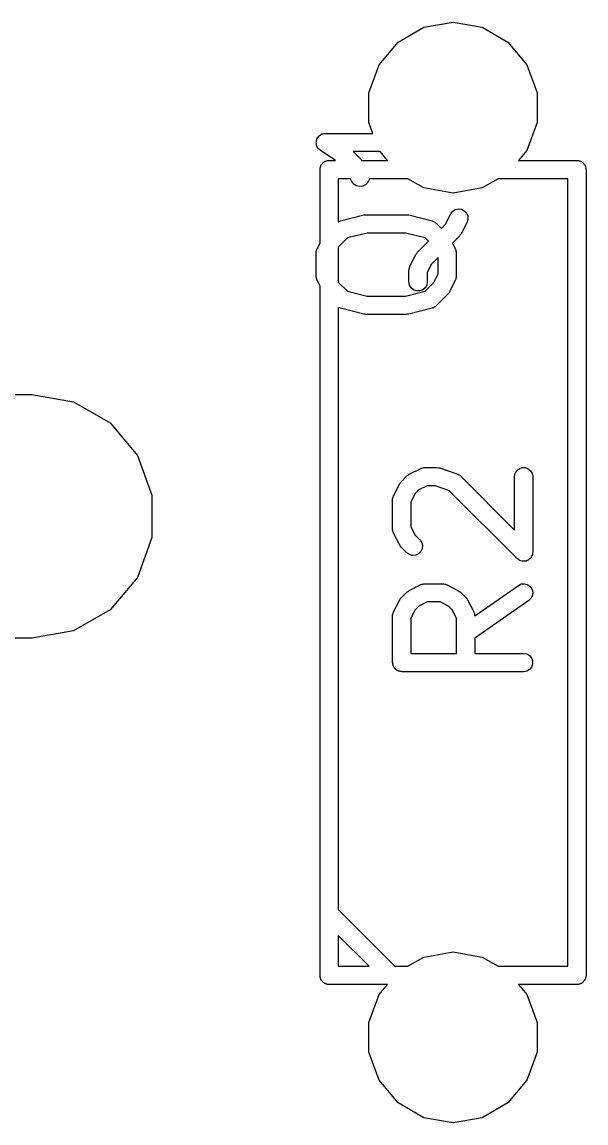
# Model space of a CAD drawing. Extents: x 10 to 287, y -200 to -10.
# Drawn here: x 122.46 to 127.09, y -96.01 to -86.99 of the extents above; entities that cross this region are included whole.
import ezdxf

# ---------------------------------------------------------------- set-up
doc = ezdxf.new("R2010")
doc.units = 0
doc.header["$MEASUREMENT"] = 0
doc.layers.add('BLACK', color=7, linetype='CONTINUOUS')

msp = doc.modelspace()

# ---------------------------------------------------------------- linework, layer by layer
at = {"layer": 'Black'}
for p, q in [((125.549, -87.1529), (125.76, -87.0311)), ((125.76, -87.0311), (126, -86.9888)), ((126, -86.9888), (126.24, -87.0311)), ((126.24, -87.0311), (126.451, -87.1529)), ((125.393, -87.3394), (125.549, -87.1529)), ((126.451, -87.1529), (126.607, -87.3394)), ((125.309, -87.5682), (125.393, -87.3394)), ((126.607, -87.3394), (126.691, -87.5682)), ((125.309, -87.8118), (125.309, -87.5682)), ((126.691, -87.5682), (126.691, -87.8118)), ((125.342, -87.9012), (125.309, -87.8118)), ((126.691, -87.8118), (126.607, -88.0406)), ((124.878, -87.9714), (124.879, -87.9673)), ((124.879, -87.9632), (124.882, -87.9548)), ((124.879, -87.9673), (124.879, -87.9632)), ((124.882, -87.9548), (124.884, -87.9461)), ((124.884, -87.9461), (124.886, -87.9426)), ((124.886, -87.9426), (124.887, -87.9387)), ((124.887, -87.9387), (124.893, -87.9318)), ((124.893, -87.9318), (124.898, -87.9244)), ((124.898, -87.9244), (124.902, -87.9219)), ((124.902, -87.9219), (124.904, -87.9187)), ((124.904, -87.9187), (124.912, -87.9143)), ((124.912, -87.9143), (124.919, -87.909)), ((124.919, -87.909), (124.923, -87.9078)), ((124.923, -87.9078), (124.927, -87.9057)), ((124.927, -87.9057), (124.936, -87.9042)), ((124.936, -87.9042), (124.944, -87.9016)), ((124.944, -87.9016), (124.948, -87.9019)), ((124.948, -87.9019), (124.952, -87.9012)), ((124.952, -87.9012), (125.342, -87.9012)), ((124.879, -87.9803), (124.878, -87.9714)), ((124.879, -87.9892), (124.879, -87.9803)), ((124.88, -87.9931), (124.879, -87.9892)), ((124.88, -87.9973), (124.88, -87.9931)), ((124.884, -88.0053), (124.88, -87.9973)), ((124.887, -88.0137), (124.884, -88.0053)), ((124.89, -88.0169), (124.887, -88.0137)), ((124.892, -88.0206), (124.89, -88.0169)), ((124.898, -88.0268), (124.892, -88.0206)), ((124.904, -88.0336), (124.898, -88.0268)), ((124.908, -88.0357), (124.904, -88.0336)), ((124.911, -88.0386), (124.908, -88.0357)), ((125.037, -88.123), (124.911, -88.0386)), ((125.181, -88.0512), (125.244, -88.1136)), ((125.402, -88.0512), (125.181, -88.0512)), ((125.462, -88.123), (125.402, -88.0512)), ((126.607, -88.0406), (126.538, -88.123)), ((124.927, -88.1498), (124.932, -88.1456)), ((124.932, -88.1456), (124.936, -88.1405)), ((124.936, -88.1405), (124.941, -88.1373)), ((124.941, -88.1373), (124.947, -88.133)), ((124.947, -88.133), (124.953, -88.1308)), ((124.953, -88.1308), (124.958, -88.1275)), ((124.958, -88.1275), (124.965, -88.1264)), ((124.965, -88.1264), (124.971, -88.1241)), ((124.971, -88.1241), (124.978, -88.1241)), ((124.978, -88.1241), (124.984, -88.123)), ((124.984, -88.123), (125.037, -88.123)), ((125.244, -88.1136), (125.25, -88.123)), ((125.25, -88.123), (125.462, -88.123)), ((126.538, -88.123), (127.016, -88.123)), ((127.016, -88.123), (127.022, -88.1241)), ((127.022, -88.1241), (127.029, -88.1241)), ((127.029, -88.1241), (127.035, -88.1264)), ((127.035, -88.1264), (127.042, -88.1275)), ((127.042, -88.1275), (127.047, -88.1308)), ((127.047, -88.1308), (127.053, -88.133)), ((127.053, -88.133), (127.059, -88.1373)), ((127.059, -88.1373), (127.064, -88.1405)), ((127.064, -88.1405), (127.068, -88.1456)), ((127.068, -88.1456), (127.073, -88.1498)), ((124.909, -88.198), (124.91, -88.1915)), ((124.909, -88.8), (124.909, -88.198)), ((124.91, -88.185), (124.912, -88.1788)), ((124.91, -88.1915), (124.91, -88.185)), ((124.912, -88.1788), (124.914, -88.1723)), ((124.914, -88.1723), (124.917, -88.1667)), ((124.917, -88.1667), (124.919, -88.1605)), ((124.919, -88.1605), (124.923, -88.1555)), ((124.923, -88.1555), (124.927, -88.1498)), ((127.073, -88.1498), (127.077, -88.1555)), ((127.077, -88.1555), (127.081, -88.1605)), ((127.081, -88.1605), (127.083, -88.1667)), ((127.083, -88.1667), (127.086, -88.1723)), ((127.086, -88.1723), (127.088, -88.1788)), ((127.088, -88.1788), (127.09, -88.185)), ((127.09, -88.185), (127.09, -88.1915)), ((127.09, -88.1915), (127.091, -88.198)), ((127.091, -88.198), (127.091, -94.802)), ((125.16, -88.273), (125.059, -88.273)), ((125.059, -88.273), (125.059, -88.6257)), ((125.171, -88.2954), (125.16, -88.273)), ((125.187, -88.3164), (125.171, -88.2954)), ((125.208, -88.3307), (125.187, -88.3164)), ((125.283, -88.3221), (125.259, -88.3338)), ((125.301, -88.3032), (125.283, -88.3221)), ((125.311, -88.2793), (125.301, -88.3032)), ((125.311, -88.273), (125.311, -88.2793)), ((125.629, -88.273), (125.311, -88.273)), ((125.76, -88.3489), (125.629, -88.273)), ((126.371, -88.273), (126.24, -88.3489)), ((126.941, -88.273), (126.371, -88.273)), ((126.941, -94.727), (126.941, -88.273)), ((125.234, -88.3368), (125.208, -88.3307)), ((125.259, -88.3338), (125.234, -88.3368)), ((126, -88.3912), (125.76, -88.3489)), ((126.24, -88.3489), (126, -88.3912)), ((125.077, -88.6177), (125.268, -88.5701)), ((125.268, -88.5701), (125.277, -88.5694)), ((125.277, -88.5694), (125.286, -88.5679)), ((125.286, -88.5679), (125.619, -88.5679)), ((125.619, -88.5679), (125.628, -88.5694)), ((125.628, -88.5694), (125.637, -88.5701)), ((125.637, -88.5701), (125.828, -88.6177)), ((125.938, -88.646), (125.981, -88.5617)), ((125.981, -88.5617), (125.996, -88.5408)), ((125.996, -88.5408), (126.018, -88.5264)), ((126.018, -88.5264), (126.043, -88.5204)), ((126.043, -88.5204), (126.069, -88.5233)), ((126.069, -88.5233), (126.092, -88.535)), ((126.092, -88.535), (126.11, -88.5539)), ((126.11, -88.5539), (126.121, -88.5778)), ((126.121, -88.5778), (126.122, -88.6038)), ((125.059, -88.6257), (125.064, -88.6225)), ((125.064, -88.6225), (125.07, -88.6206)), ((125.07, -88.6206), (125.077, -88.6177)), ((125.828, -88.6177), (125.834, -88.6206)), ((125.834, -88.6206), (125.841, -88.6225)), ((125.841, -88.6225), (125.846, -88.6259)), ((125.846, -88.6259), (125.852, -88.6283)), ((125.852, -88.6283), (125.857, -88.6333)), ((125.857, -88.6333), (125.863, -88.6374)), ((125.863, -88.6374), (125.905, -88.6796)), ((125.905, -88.6796), (125.938, -88.646)), ((126.115, -88.6288), (126.067, -88.724)), ((126.122, -88.6038), (126.115, -88.6288)), ((125.134, -88.7582), (125.062, -88.8301)), ((125.295, -88.7179), (125.134, -88.7582)), ((125.61, -88.7179), (125.295, -88.7179)), ((125.771, -88.7582), (125.61, -88.7179)), ((125.799, -88.7857), (125.771, -88.7582)), ((126.053, -88.7435), (125.996, -88.8005)), ((126.06, -88.7337), (126.053, -88.7435)), ((126.067, -88.724), (126.06, -88.7337)), ((124.878, -88.8724), (124.88, -88.864)), ((124.88, -88.864), (124.882, -88.8553)), ((124.882, -88.8553), (124.884, -88.8516)), ((124.884, -88.8516), (124.885, -88.8474)), ((124.885, -88.8474), (124.909, -88.8)), ((125.062, -88.8301), (125.059, -88.8354)), ((125.059, -88.8354), (125.059, -89.117)), ((125.709, -88.8755), (125.799, -88.7857)), ((125.996, -88.8005), (126.019, -88.8474)), ((126.019, -88.8474), (126.021, -88.8516)), ((126.021, -88.8516), (126.023, -88.8553)), ((126.023, -88.8553), (126.024, -88.864)), ((126.024, -88.864), (126.027, -88.8724)), ((124.877, -88.881), (124.878, -88.8767)), ((124.877, -89.0714), (124.877, -88.881)), ((124.878, -88.8767), (124.878, -88.8724)), ((125.647, -88.9903), (125.695, -88.895)), ((125.695, -88.895), (125.702, -88.8854)), ((125.702, -88.8854), (125.709, -88.8755)), ((125.877, -88.9192), (125.824, -88.973)), ((125.877, -89.0537), (125.877, -88.9192)), ((126.027, -88.8724), (126.027, -88.8767)), ((126.027, -88.8767), (126.027, -88.881)), ((126.027, -88.881), (126.027, -89.0714)), ((125.639, -89.0238), (125.64, -89.0196)), ((125.639, -89.119), (125.639, -89.0238)), ((125.64, -89.0152), (125.642, -89.0068)), ((125.64, -89.0196), (125.64, -89.0152)), ((125.642, -89.0068), (125.644, -88.9982)), ((125.644, -88.9982), (125.646, -88.9944)), ((125.646, -88.9944), (125.647, -88.9903)), ((125.824, -88.973), (125.789, -89.0415)), ((125.789, -89.0415), (125.789, -89.119)), ((124.878, -89.0757), (124.877, -89.0714)), ((124.878, -89.08), (124.878, -89.0757)), ((124.88, -89.0884), (124.878, -89.08)), ((124.882, -89.0971), (124.88, -89.0884)), ((124.884, -89.1008), (124.882, -89.0971)), ((124.885, -89.105), (124.884, -89.1008)), ((124.909, -89.1524), (124.885, -89.105)), ((125.059, -89.117), (125.062, -89.1222)), ((125.062, -89.1222), (125.134, -89.1942)), ((125.644, -89.1447), (125.639, -89.119)), ((125.771, -89.1942), (125.843, -89.1222)), ((125.789, -89.119), (125.785, -89.1447)), ((125.843, -89.1222), (125.877, -89.0537)), ((126.019, -89.105), (125.972, -89.2002)), ((126.021, -89.1008), (126.019, -89.105)), ((126.023, -89.0971), (126.021, -89.1008)), ((126.024, -89.0884), (126.023, -89.0971)), ((126.027, -89.08), (126.024, -89.0884)), ((126.027, -89.0714), (126.027, -89.0757)), ((126.027, -89.0757), (126.027, -89.08)), ((124.909, -94.802), (124.909, -89.1524)), ((125.134, -89.1942), (125.295, -89.2345)), ((125.61, -89.2345), (125.771, -89.1942)), ((125.657, -89.1673), (125.644, -89.1447)), ((125.677, -89.184), (125.657, -89.1673)), ((125.701, -89.1929), (125.677, -89.184)), ((125.727, -89.1929), (125.701, -89.1929)), ((125.752, -89.184), (125.727, -89.1929)), ((125.772, -89.1673), (125.752, -89.184)), ((125.785, -89.1447), (125.772, -89.1673)), ((125.958, -89.2197), (125.863, -89.3149)), ((125.965, -89.2099), (125.958, -89.2197)), ((125.972, -89.2002), (125.965, -89.2099)), ((125.295, -89.2345), (125.61, -89.2345)), ((125.857, -89.3191), (125.852, -89.3241)), ((125.863, -89.3149), (125.857, -89.3191)), ((125.064, -89.3299), (125.059, -89.3267)), ((125.059, -89.3267), (125.059, -94.2629)), ((125.07, -89.3317), (125.064, -89.3299)), ((125.077, -89.3347), (125.07, -89.3317)), ((125.268, -89.3823), (125.077, -89.3347)), ((125.277, -89.3829), (125.268, -89.3823)), ((125.286, -89.3845), (125.277, -89.3829)), ((125.619, -89.3845), (125.286, -89.3845)), ((125.628, -89.3829), (125.619, -89.3845)), ((125.637, -89.3823), (125.628, -89.3829)), ((125.828, -89.3347), (125.637, -89.3823)), ((125.834, -89.3317), (125.828, -89.3347)), ((125.841, -89.3299), (125.834, -89.3317)), ((125.846, -89.3265), (125.841, -89.3299)), ((125.852, -89.3241), (125.846, -89.3265)), ((121.534, -90.0405), (122.546, -90.0405)), ((122.546, -90.0405), (122.888, -90.1008)), ((122.888, -90.1008), (123.189, -90.2743)), ((123.189, -90.2743), (123.412, -90.5403)), ((123.412, -90.5403), (123.53, -90.8664)), ((125.641, -90.6948), (125.736, -90.6472)), ((125.736, -90.6472), (125.74, -90.646)), ((125.74, -90.646), (125.744, -90.6438)), ((125.744, -90.6438), (125.753, -90.6423)), ((125.753, -90.6423), (125.761, -90.6398)), ((125.761, -90.6398), (125.766, -90.64)), ((125.766, -90.64), (125.77, -90.6393)), ((125.77, -90.6393), (125.865, -90.6393)), ((125.865, -90.6393), (125.877, -90.6414)), ((125.877, -90.6414), (125.889, -90.6431)), ((125.889, -90.6431), (126.032, -90.6908)), ((126.509, -90.6886), (126.522, -90.6661)), ((126.522, -90.6661), (126.542, -90.6493)), ((126.542, -90.6493), (126.566, -90.6404)), ((126.566, -90.6404), (126.592, -90.6404)), ((126.592, -90.6404), (126.617, -90.6493)), ((126.617, -90.6493), (126.637, -90.6661)), ((126.637, -90.6661), (126.65, -90.6886)), ((125.567, -90.7663), (125.574, -90.7565)), ((125.574, -90.7565), (125.622, -90.7089)), ((125.622, -90.7089), (125.631, -90.702)), ((125.631, -90.702), (125.641, -90.6948)), ((126.032, -90.6908), (126.035, -90.6928)), ((126.035, -90.6928), (126.04, -90.6939)), ((126.04, -90.6939), (126.047, -90.699)), ((126.047, -90.699), (126.055, -90.7032)), ((126.055, -90.7032), (126.057, -90.7064)), ((126.057, -90.7064), (126.061, -90.7089)), ((126.061, -90.7089), (126.504, -91.1523)), ((126.504, -90.7143), (126.509, -90.6886)), ((126.504, -91.1523), (126.504, -90.7143)), ((126.65, -90.6886), (126.654, -90.7143)), ((126.654, -90.7143), (126.654, -91.3333)), ((125.512, -90.8712), (125.56, -90.776)), ((125.56, -90.776), (125.567, -90.7663)), ((125.689, -90.8539), (125.654, -90.9225)), ((125.719, -90.8235), (125.689, -90.8539)), ((125.788, -90.7893), (125.719, -90.8235)), ((125.853, -90.7893), (125.788, -90.7893)), ((125.967, -90.8275), (125.853, -90.7893)), ((126.526, -91.3864), (125.967, -90.8275)), ((123.53, -90.8664), (123.53, -91.2136)), ((125.504, -90.9048), (125.505, -90.9005)), ((125.504, -91.1429), (125.504, -90.9048)), ((125.505, -90.8962), (125.507, -90.8878)), ((125.505, -90.9005), (125.505, -90.8962)), ((125.507, -90.8878), (125.509, -90.8791)), ((125.509, -90.8791), (125.511, -90.8754)), ((125.511, -90.8754), (125.512, -90.8712)), ((125.654, -90.9225), (125.654, -91.1252)), ((125.654, -91.1252), (125.689, -91.1937)), ((123.53, -91.2136), (123.412, -91.5397)), ((125.505, -91.1471), (125.504, -91.1429)), ((125.505, -91.1514), (125.505, -91.1471)), ((125.507, -91.1599), (125.505, -91.1514)), ((125.509, -91.1685), (125.507, -91.1599)), ((125.511, -91.1723), (125.509, -91.1685)), ((125.512, -91.1764), (125.511, -91.1723)), ((125.56, -91.2716), (125.512, -91.1764)), ((125.689, -91.1937), (125.728, -91.2327)), ((125.567, -91.2813), (125.56, -91.2716)), ((125.574, -91.2911), (125.567, -91.2813)), ((125.622, -91.3387), (125.574, -91.2911)), ((125.728, -91.2327), (125.743, -91.254)), ((125.747, -91.3051), (125.736, -91.3287)), ((125.743, -91.254), (125.749, -91.2792)), ((125.749, -91.2792), (125.747, -91.3051)), ((125.643, -91.3537), (125.622, -91.3387)), ((125.668, -91.3604), (125.643, -91.3537)), ((125.694, -91.3582), (125.668, -91.3604)), ((125.718, -91.3472), (125.694, -91.3582)), ((125.736, -91.3287), (125.718, -91.3472)), ((126.534, -91.392), (126.526, -91.3864)), ((126.542, -91.3983), (126.534, -91.392)), ((126.619, -91.3962), (126.617, -91.3983)), ((126.622, -91.3948), (126.619, -91.3962)), ((126.629, -91.3878), (126.622, -91.3948)), ((126.637, -91.3815), (126.629, -91.3878)), ((126.638, -91.3787), (126.637, -91.3815)), ((126.641, -91.3764), (126.638, -91.3787)), ((126.645, -91.3675), (126.641, -91.3764)), ((126.65, -91.359), (126.645, -91.3675)), ((126.652, -91.3527), (126.65, -91.3557)), ((126.65, -91.3557), (126.65, -91.359)), ((126.653, -91.343), (126.652, -91.3527)), ((126.654, -91.3333), (126.653, -91.343)), ((126.545, -91.3994), (126.542, -91.3983)), ((126.548, -91.4013), (126.545, -91.3994)), ((126.557, -91.4038), (126.548, -91.4013)), ((126.566, -91.4072), (126.557, -91.4038)), ((126.57, -91.4072), (126.566, -91.4072)), ((126.573, -91.408), (126.57, -91.4072)), ((126.583, -91.4072), (126.573, -91.408)), ((126.592, -91.4072), (126.583, -91.4072)), ((126.596, -91.4061), (126.592, -91.4072)), ((126.599, -91.4058), (126.596, -91.4061)), ((126.608, -91.4016), (126.599, -91.4058)), ((126.617, -91.3983), (126.608, -91.4016)), ((123.412, -91.5397), (123.189, -91.8057)), ((125.574, -91.7089), (125.622, -91.6613)), ((125.622, -91.6613), (125.631, -91.6544)), ((125.631, -91.6544), (125.641, -91.6472)), ((125.641, -91.6472), (125.736, -91.5996)), ((125.736, -91.5996), (125.74, -91.5984)), ((125.74, -91.5984), (125.744, -91.5962)), ((125.744, -91.5962), (125.753, -91.5947)), ((125.753, -91.5947), (125.761, -91.5922)), ((125.761, -91.5922), (125.766, -91.5924)), ((125.766, -91.5924), (125.77, -91.5917)), ((125.77, -91.5917), (125.913, -91.5917)), ((125.913, -91.5917), (125.917, -91.5924)), ((125.917, -91.5924), (125.921, -91.5922)), ((125.921, -91.5922), (125.93, -91.5947)), ((125.93, -91.5947), (125.938, -91.5962)), ((125.938, -91.5962), (125.942, -91.5984)), ((125.942, -91.5984), (125.946, -91.5996)), ((125.946, -91.5996), (126.041, -91.6472)), ((126.041, -91.6472), (126.051, -91.6544)), ((126.051, -91.6544), (126.061, -91.6613)), ((126.061, -91.6613), (126.109, -91.7089)), ((126.178, -91.8561), (126.536, -91.6052)), ((126.536, -91.6052), (126.56, -91.5942)), ((126.56, -91.5942), (126.586, -91.592)), ((126.586, -91.592), (126.611, -91.5987)), ((126.611, -91.5987), (126.632, -91.6136)), ((126.632, -91.6136), (126.647, -91.635)), ((126.647, -91.635), (126.654, -91.6601)), ((126.654, -91.6601), (126.652, -91.6861)), ((125.512, -91.8236), (125.56, -91.7284)), ((125.56, -91.7284), (125.567, -91.7187)), ((125.567, -91.7187), (125.574, -91.7089)), ((125.788, -91.7417), (125.719, -91.7759)), ((125.895, -91.7417), (125.788, -91.7417)), ((125.964, -91.7759), (125.895, -91.7417)), ((126.109, -91.7089), (126.115, -91.7187)), ((126.115, -91.7187), (126.123, -91.7284)), ((126.123, -91.7284), (126.17, -91.8236)), ((126.622, -91.7281), (126.178, -92.039)), ((126.641, -91.7097), (126.622, -91.7281)), ((126.652, -91.6861), (126.641, -91.7097)), ((123.189, -91.8057), (122.888, -91.9792)), ((125.505, -91.8486), (125.507, -91.8401)), ((125.507, -91.8401), (125.509, -91.8315)), ((125.509, -91.8315), (125.511, -91.8277)), ((125.511, -91.8277), (125.512, -91.8236)), ((125.689, -91.8063), (125.654, -91.8748)), ((125.719, -91.7759), (125.689, -91.8063)), ((125.994, -91.8063), (125.964, -91.7759)), ((126.028, -91.8748), (125.994, -91.8063)), ((126.17, -91.8236), (126.172, -91.8277)), ((126.172, -91.8277), (126.174, -91.8315)), ((126.174, -91.8315), (126.175, -91.8401)), ((126.175, -91.8401), (126.178, -91.8486)), ((125.504, -91.8571), (125.505, -91.8529)), ((125.504, -92.2381), (125.504, -91.8571)), ((125.505, -91.8529), (125.505, -91.8486)), ((125.654, -91.8748), (125.654, -92.1631)), ((126.028, -92.1631), (126.028, -91.8748)), ((126.178, -91.8486), (126.177, -91.8529)), ((126.177, -91.8529), (126.178, -91.8561)), ((122.888, -91.9792), (122.546, -92.0395)), ((122.546, -92.0395), (121.534, -92.0395)), ((126.178, -92.039), (126.178, -92.1631)), ((125.654, -92.1631), (126.028, -92.1631)), ((126.178, -92.1631), (126.579, -92.1631)), ((126.579, -92.1631), (126.605, -92.1676)), ((126.605, -92.1676), (126.628, -92.1806)), ((126.628, -92.1806), (126.644, -92.2006)), ((126.644, -92.2006), (126.653, -92.2251)), ((125.506, -92.2446), (125.504, -92.2381)), ((125.506, -92.2511), (125.506, -92.2446)), ((125.508, -92.2573), (125.506, -92.2511)), ((125.509, -92.2637), (125.508, -92.2573)), ((125.512, -92.2694), (125.509, -92.2637)), ((125.514, -92.2756), (125.512, -92.2694)), ((125.519, -92.2806), (125.514, -92.2756)), ((125.522, -92.2863), (125.519, -92.2806)), ((125.527, -92.2905), (125.522, -92.2863)), ((125.531, -92.2955), (125.527, -92.2905)), ((125.537, -92.2988), (125.531, -92.2955)), ((125.542, -92.303), (125.537, -92.2988)), ((126.628, -92.2955), (126.605, -92.3086)), ((126.644, -92.2756), (126.628, -92.2955)), ((126.653, -92.2511), (126.644, -92.2756)), ((126.653, -92.2251), (126.653, -92.2511)), ((125.548, -92.3053), (125.542, -92.303)), ((125.554, -92.3086), (125.548, -92.3053)), ((125.56, -92.3097), (125.554, -92.3086)), ((125.566, -92.312), (125.56, -92.3097)), ((125.573, -92.312), (125.566, -92.312)), ((125.579, -92.3131), (125.573, -92.312)), ((126.579, -92.3131), (125.579, -92.3131)), ((126.605, -92.3086), (126.579, -92.3131)), ((125.059, -94.2629), (125.523, -94.727)), ((125.311, -94.727), (125.059, -94.4751)), ((125.059, -94.4751), (125.059, -94.727)), ((125.76, -94.6511), (126, -94.6088)), ((126, -94.6088), (126.24, -94.6511)), ((125.059, -94.727), (125.311, -94.727)), ((125.523, -94.727), (125.629, -94.727)), ((125.629, -94.727), (125.76, -94.6511)), ((126.24, -94.6511), (126.371, -94.727)), ((126.371, -94.727), (126.941, -94.727)), ((124.91, -94.8085), (124.909, -94.802)), ((124.91, -94.815), (124.91, -94.8085)), ((124.912, -94.8212), (124.91, -94.815)), ((124.914, -94.8277), (124.912, -94.8212)), ((127.088, -94.8212), (127.086, -94.8277)), ((127.09, -94.815), (127.088, -94.8212)), ((127.091, -94.802), (127.09, -94.8085)), ((127.09, -94.8085), (127.09, -94.815)), ((124.917, -94.8333), (124.914, -94.8277)), ((124.919, -94.8395), (124.917, -94.8333)), ((124.923, -94.8445), (124.919, -94.8395)), ((124.927, -94.8502), (124.923, -94.8445)), ((124.932, -94.8544), (124.927, -94.8502)), ((124.936, -94.8595), (124.932, -94.8544)), ((124.941, -94.8627), (124.936, -94.8595)), ((124.947, -94.867), (124.941, -94.8627)), ((124.953, -94.8692), (124.947, -94.867)), ((124.958, -94.8725), (124.953, -94.8692)), ((124.965, -94.8736), (124.958, -94.8725)), ((124.971, -94.8759), (124.965, -94.8736)), ((124.978, -94.8759), (124.971, -94.8759)), ((124.984, -94.877), (124.978, -94.8759)), ((125.462, -94.877), (124.984, -94.877)), ((125.393, -94.9594), (125.462, -94.877)), ((127.016, -94.877), (126.538, -94.877)), ((126.538, -94.877), (126.607, -94.9594)), ((127.022, -94.8759), (127.016, -94.877)), ((127.029, -94.8759), (127.022, -94.8759)), ((127.035, -94.8736), (127.029, -94.8759)), ((127.042, -94.8725), (127.035, -94.8736)), ((127.047, -94.8692), (127.042, -94.8725)), ((127.053, -94.867), (127.047, -94.8692)), ((127.059, -94.8627), (127.053, -94.867)), ((127.064, -94.8595), (127.059, -94.8627)), ((127.068, -94.8544), (127.064, -94.8595)), ((127.073, -94.8502), (127.068, -94.8544)), ((127.077, -94.8445), (127.073, -94.8502)), ((127.081, -94.8395), (127.077, -94.8445)), ((127.083, -94.8333), (127.081, -94.8395)), ((127.086, -94.8277), (127.083, -94.8333)), ((125.309, -95.1882), (125.393, -94.9594)), ((126.607, -94.9594), (126.691, -95.1882)), ((125.309, -95.4318), (125.309, -95.1882)), ((126.691, -95.1882), (126.691, -95.4318)), ((125.393, -95.6606), (125.309, -95.4318)), ((126.691, -95.4318), (126.607, -95.6606)), ((125.549, -95.8471), (125.393, -95.6606)), ((126.607, -95.6606), (126.451, -95.8471)), ((125.76, -95.9689), (125.549, -95.8471)), ((126.451, -95.8471), (126.24, -95.9689)), ((126, -96.0112), (125.76, -95.9689)), ((126.24, -95.9689), (126, -96.0112))]:
    msp.add_line(p, q, dxfattribs=at)

doc.saveas('drawing.dxf')
